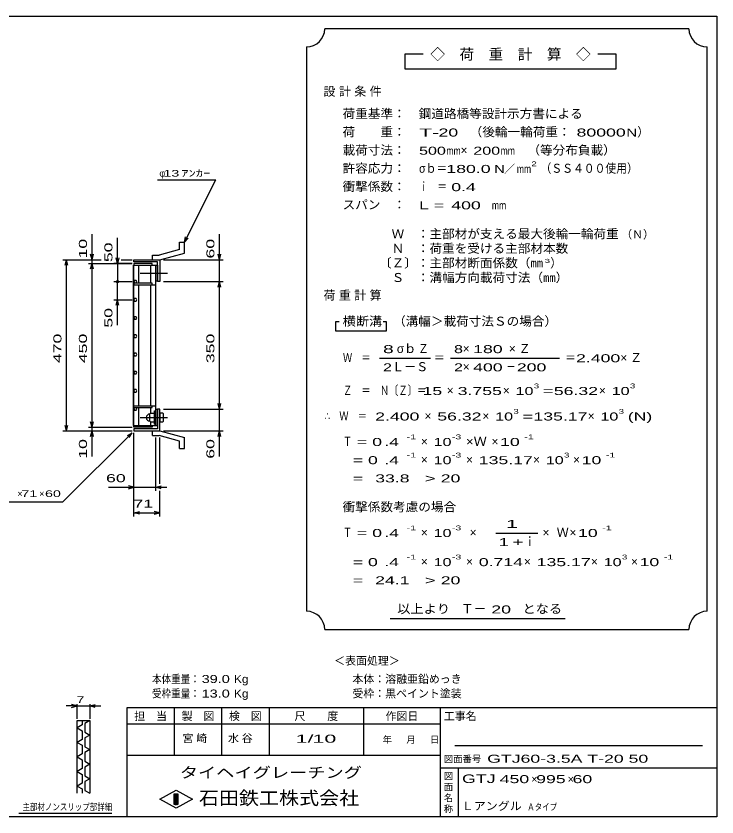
# Model space of a CAD drawing. Units: millimetres, scale not verified. Extents: x -1820 to 1731, y -1282 to 1054.
# Drawn here: x -194 to 1731, y -1146 to 1054 of the extents above; entities that cross this region are included whole.
import ezdxf
from ezdxf.enums import TextEntityAlignment as Align

# ---------------------------------------------------------------- set-up
doc = ezdxf.new("R2010")
doc.units = ezdxf.units.MM
doc.header["$LTSCALE"] = 10
doc.linetypes.add('CHAIN', pattern=[18.5, 12, -1.5, 3.5, -1.5])
for name, color, linetype, lineweight in [('0_2', 150, 'Continuous', 25), ('16', 3, 'Continuous', 25), ('19', 6, 'Continuous', 25), ('22', 4, 'Continuous', 25), ('24', 2, 'Continuous', 25), ('32', 4, 'Continuous', 25)]:
    doc.layers.add(name, color=color, linetype=linetype, lineweight=lineweight)
doc.styles.add('ベクトル', font='')
doc.styles.get('ベクトル').set_extended_font_data('ベクトル')

msp = doc.modelspace()

# ---------------------------------------------------------------- linework, layer by layer
at = {"layer": '0_2'}
for p, q in [((-1729, 1053.5), (1731, 1053.5)), ((1731, 1053.5), (1731, -1146.5)), ((1731, -846.5), (111, -846.5)), ((111, -846.5), (111, -1146.5)), ((241, -846.5), (241, -976.5)), ((371, -976.5), (371, -846.5)), ((501, -846.5), (501, -976.5)), ((761, -976.5), (761, -846.5)), ((971, -846.5), (971, -1146.5)), ((971, -891.5), (111, -891.5)), ((1691, -951.5), (1011, -951.5)), ((111, -976.5), (971, -976.5)), ((971, -1011.5), (1731, -1011.5)), ((1021, -1146.5), (1021, -1011.5)), ((201, -1097.5), (246, -1072.5)), ((246, -1072.5), (291, -1097.5)), ((246, -1122.5), (201, -1097.5)), ((241, -1082.5), (251, -1082.5)), ((241, -1112.5), (241, -1082.5)), ((241, -1082.5), (243, -1082.5)), ((243, -1082.5), (243, -1112.5)), ((245, -1112.5), (245, -1082.5)), ((245, -1082.5), (247, -1082.5)), ((291, -1097.5), (246, -1122.5)), ((247, -1082.5), (247, -1112.5)), ((249, -1112.5), (249, -1082.5)), ((249, -1082.5), (251, -1082.5)), ((251, -1082.5), (251, -1112.5)), ((251, -1082.5), (251, -1112.5)), ((251, -1112.5), (241, -1112.5)), ((243, -1112.5), (245, -1112.5)), ((247, -1112.5), (249, -1112.5)), ((1731, -1146.5), (-1729, -1146.5))]:
    msp.add_line(p, q, dxfattribs=at)
at = {"layer": '16'}
for p, q in [((180, 374), (130, 374)), ((130, 374), (130, 369.5)), ((180, 369.5), (180, 374)), ((129.3, -71.5), (129.3, 369.5)), ((129.3, 369.5), (130, 369.5)), ((130, 369.5), (180, 369.5)), ((130, -71.5), (130, 369.5)), ((130, 369.5), (190, 369.5)), ((143.5, 319.5), (143.5, 369.5)), ((176.5, 319.5), (176.5, 369.5)), ((190, -71.5), (190, 369.5)), ((190, 369.5), (195, 369.5)), ((195, 369.5), (195, 325.5)), ((131.98, 327.45), (130, 323.97)), ((130, 323.97), (132.02, 320.52)), ((130, 319.5), (130, 315)), ((180, 319.5), (130, 319.5)), ((130, 315), (190, 315)), ((135.98, 327.48), (131.98, 327.45)), ((132.02, 320.52), (136.02, 320.55)), ((138, 324), (135.98, 327.48)), ((136.02, 320.55), (138, 324.03)), ((143.5, -17), (143.5, 315)), ((176.5, -17), (176.5, 315)), ((180, 315), (180, 319.5)), ((195, 325.5), (190, 325.5)), ((131.98, 277.45), (130, 273.97)), ((130, 273.97), (132.02, 270.52)), ((135.98, 277.48), (131.98, 277.45)), ((132.02, 270.52), (136.02, 270.55)), ((138, 274), (135.98, 277.48)), ((136.02, 270.55), (138, 274.03)), ((131.98, 227.45), (130, 223.97)), ((130, 223.97), (132.02, 220.52)), ((135.98, 227.48), (131.98, 227.45)), ((132.02, 220.52), (136.02, 220.55)), ((138, 224), (135.98, 227.48)), ((136.02, 220.55), (138, 224.03)), ((131.98, 177.45), (130, 173.97)), ((135.98, 177.48), (131.98, 177.45)), ((138, 174), (135.98, 177.48)), ((130, 173.97), (132.02, 170.52)), ((132.02, 170.52), (136.02, 170.55)), ((136.02, 170.55), (138, 174.03)), ((131.98, 127.45), (130, 123.97)), ((130, 123.97), (132.02, 120.52)), ((135.98, 127.48), (131.98, 127.45)), ((132.02, 120.52), (136.02, 120.55)), ((138, 124), (135.98, 127.48)), ((136.02, 120.55), (138, 124.03)), ((131.98, 77.45), (130, 73.97)), ((130, 73.97), (132.02, 70.52)), ((135.98, 77.48), (131.98, 77.45)), ((132.02, 70.52), (136.02, 70.55)), ((138, 74), (135.98, 77.48)), ((136.02, 70.55), (138, 74.03)), ((131.98, 27.45), (130, 23.97)), ((130, 23.97), (132.02, 20.52)), ((135.98, 27.48), (131.98, 27.45)), ((138, 24), (135.98, 27.48)), ((136.02, 20.55), (138, 24.03)), ((132.02, 20.52), (136.02, 20.55)), ((130, -21.5), (130, -17)), ((130, -17), (190, -17)), ((130, -21.5), (180, -21.5)), ((143.5, -71.5), (143.5, -21.5)), ((176.5, -36.5), (176.5, -21.5)), ((180, -21.5), (180, -17)), ((131.98, -22.55), (130, -26.03)), ((130, -26.03), (132.02, -29.48)), ((135.98, -22.52), (131.98, -22.55)), ((132.02, -29.48), (136.02, -29.45)), ((138, -26), (135.98, -22.52)), ((136.02, -29.45), (138, -25.97)), ((176, -37.5), (174, -39.5)), ((174, -59.5), (174, -39.5)), ((176, -37.5), (185, -37.5)), ((187, -39.5), (185, -37.5)), ((187, -68), (187, -31)), ((187, -31), (190, -31)), ((195, -27.5), (190, -27.5)), ((190, -68), (190, -31)), ((195, -71.5), (195, -27.5)), ((176, -49.5), (174, -47.5)), ((176, -49.5), (174, -51.5)), ((174, -59.5), (176, -61.5)), ((176, -49.5), (185, -49.5)), ((176, -61.5), (185, -61.5)), ((176.5, -71.5), (176.5, -62.5)), ((185, -49.5), (187, -47.5)), ((187, -51.5), (185, -49.5)), ((185, -61.5), (187, -59.5)), ((129.3, -71.5), (130, -71.5)), ((130, -71.5), (180, -71.5)), ((130, -76), (130, -71.5)), ((130, -71.5), (190, -71.5)), ((180, -76), (130, -76)), ((180, -71.5), (180, -76)), ((187, -68), (190, -68)), ((190, -71.5), (195, -71.5))]:
    msp.add_line(p, q, dxfattribs=at)
at = {"layer": '16', "linetype": 'CHAIN'}
for p, q in [((147, 347.5), (222, 347.5)), ((147, -49.5), (222, -49.5))]:
    msp.add_line(p, q, dxfattribs=at)
at = {"layer": '16'}
msp.add_arc((174, -49.5), 10, 90, 270, dxfattribs=at)
at = {"layer": '19'}
for p, q in [((255.61, 432.12), (268.61, 432.12)), ((255.61, 412.1), (255.61, 432.12)), ((268.61, 402.12), (268.61, 432.12)), ((180.99, 397.01), (199.28, 397.01)), ((180.99, 384.01), (180.99, 397.01)), ((255.61, 412.1), (199.28, 397.01)), ((201, 384), (268.61, 402.12)), ((130, 378), (130, 384)), ((130, 384), (201, 384)), ((195, 378), (130, 378)), ((181, 384), (201, 384)), ((195, 324), (195, 378)), ((201, 384), (201, 324)), ((201, 324), (195, 324)), ((201, -26), (195, -26)), ((195, -26), (195, -80)), ((201, -86), (201, -26)), ((209, -37.5), (201, -37.5)), ((201, -37.5), (201, -61.5)), ((211, -39.5), (209, -37.5)), ((211, -59.5), (211, -39.5)), ((201, -49.5), (209, -49.5)), ((201, -61.5), (209, -61.5)), ((211, -47.5), (209, -49.5)), ((209, -49.5), (211, -51.5)), ((209, -61.5), (211, -59.5)), ((130, -80), (130, -86)), ((195, -80), (130, -80)), ((130, -86), (201, -86)), ((180.99, -99.01), (180.99, -86.01)), ((181, -86), (201, -86)), ((201, -86), (268.61, -104.12)), ((180.99, -99.01), (199.28, -99.01)), ((255.61, -114.1), (199.28, -99.01)), ((268.61, -134.12), (268.61, -104.12)), ((255.61, -134.12), (255.61, -114.1)), ((255.61, -134.12), (268.61, -134.12))]:
    msp.add_line(p, q, dxfattribs=at)
at = {"layer": '22'}
for p, q in [((195, 604), (355, 604)), ((269, 432), (355, 604)), ((15, 384), (15, 454)), ((85, 374), (85, 444)), ((269, 432), (272, 446.6)), ((269, 432), (279, 443)), ((365, 384), (365, 454)), ((15, 384), (11, 399)), ((15, 384), (19, 399)), ((365, 384), (361, 399)), ((365, 384), (369, 399)), ((-65, 384), (40, 384)), ((-59, 369), (-55, 384)), ((-51, 369), (-55, 384)), ((-55, -86), (-55, 384)), ((5, 384), (40, 384)), ((5, 374), (125, 374)), ((11, 359), (15, 374)), ((15, 374), (15, 384)), ((19, 359), (15, 374)), ((15, -76), (15, 374)), ((125, 374), (75, 374)), ((85, 374), (81, 389)), ((89, 389), (85, 374)), ((85, 374), (85, 324)), ((95, 384), (125, 384)), ((95, 384), (125, 384)), ((211, 384), (375, 384)), ((365, 324), (365, 384)), ((75, 324), (125, 324)), ((85, 274), (85, 324)), ((211, 324), (375, 324)), ((361, 309), (365, 324)), ((369, 309), (365, 324)), ((365, -26), (365, 324)), ((75, 274), (125, 274)), ((81, 259), (85, 274)), ((89, 259), (85, 274)), ((85, 204), (85, 274)), ((365, -26), (361, -11)), ((365, -26), (369, -11)), ((211, -26), (375, -26)), ((365, -86), (365, -26)), ((15, -76), (11, -61)), ((15, -76), (19, -61)), ((-65, -86), (125, -86)), ((-55, -86), (-59, -71)), ((-55, -86), (-51, -71)), ((5, -76), (125, -76)), ((5, -86), (125, -86)), ((11, -101), (15, -86)), ((15, -86), (15, -76)), ((19, -101), (15, -86)), ((15, -156), (15, -86)), ((211, -86), (375, -86)), ((361, -101), (365, -86)), ((369, -101), (365, -86)), ((365, -156), (365, -86)), ((-65, -281), (125, -91)), ((112, -99), (125, -91)), ((117, -104), (125, -91)), ((130, -251), (130, -91)), ((130, -321), (130, -91)), ((190, -251), (190, -104)), ((201, -231), (201, -104)), ((60, -241), (130, -241)), ((130, -241), (115, -237)), ((115, -245), (130, -241)), ((130, -241), (190, -241)), ((190, -241), (205, -237)), ((205, -245), (190, -241)), ((190, -241), (220, -241)), ((201, -321), (201, -251)), ((-265, -281), (-65, -281)), ((130, -311), (145, -307)), ((201, -311), (186, -307)), ((145, -315), (130, -311)), ((130, -311), (201, -311)), ((186, -315), (201, -311))]:
    msp.add_line(p, q, dxfattribs=at)
msp.add_circle((85, 324), 3, dxfattribs=at)
at = {"layer": '24', "color": 4}
for p, q in [((1654, 1018.5), (654, 1018.5)), ((604, 968.5), (604, -581.5)), ((1704, -581.5), (1704, 968.5)), ((924, 948.5), (874, 948.5)), ((874, 948.5), (874, 908.5)), ((1454, 948.5), (1404, 948.5)), ((1454, 908.5), (1454, 948.5)), ((874, 908.5), (1454, 908.5)), ((694, 213.5), (684, 213.5)), ((684, 213.5), (684, 188.5)), ((824, 213.5), (814, 213.5)), ((824, 188.5), (824, 213.5)), ((684, 188.5), (824, 188.5)), ((804, 113.5), (944, 113.5)), ((999, 113.5), (1299, 113.5)), ((1124, -366.5), (1239, -366.5)), ((834, -601.5), (1314, -601.5)), ((654, -631.5), (1654, -631.5))]:
    msp.add_line(p, q, dxfattribs=at)
for centre, start, end in [((604, 1018.5), 270, 0), ((1704, 1018.5), 180, 270), ((604, -631.5), 0, 90), ((1704, -631.5), 90, 180)]:
    msp.add_arc(centre, 50, start, end, dxfattribs=at)
at = {"layer": '32'}
for p, q in [((-26, -841.5), (-56, -841.5)), ((-26, -841.5), (-41, -837.5)), ((-41, -845.5), (-26, -841.5)), ((-26, -876.5), (-26, -836.5)), ((-26, -841.5), (9, -841.5)), ((9, -836.5), (9, -876.5)), ((9, -841.5), (24, -837.5)), ((24, -845.5), (9, -841.5)), ((9, -841.5), (39, -841.5)), ((-26, -881.5), (9, -881.5)), ((-26, -1081.5), (-26, -881.5)), ((-12, -893.5), (-26, -901.5)), ((-26, -901.5), (-12, -909.5)), ((-12, -881.5), (-12, -893.5)), ((9, -881.5), (-5, -889.5)), ((-5, -889.5), (-5, -913.5)), ((9, -881.5), (9, -1081.5)), ((-12, -909.5), (-12, -933.5)), ((-5, -913.5), (9, -921.5)), ((9, -921.5), (-5, -929.5)), ((-12, -933.5), (-26, -941.5)), ((-26, -941.5), (-12, -949.5)), ((-5, -929.5), (-5, -953.5)), ((-12, -949.5), (-12, -973.5)), ((-5, -953.5), (9, -961.5)), ((9, -961.5), (-5, -969.5)), ((-12, -973.5), (-26, -981.5)), ((-26, -981.5), (-12, -989.5)), ((-12, -989.5), (-12, -1013.5)), ((-5, -969.5), (-5, -993.5)), ((-5, -993.5), (9, -1001.5)), ((9, -1001.5), (-5, -1009.5)), ((-5, -1009.5), (-5, -1033.5)), ((-12, -1013.5), (-26, -1021.5)), ((-26, -1021.5), (-12, -1029.5)), ((-12, -1029.5), (-12, -1053.5)), ((-5, -1033.5), (9, -1041.5)), ((-12, -1053.5), (-26, -1061.5)), ((9, -1041.5), (-5, -1049.5)), ((-5, -1049.5), (-5, -1073.5)), ((-26, -1061.5), (-12, -1069.5)), ((-12, -1069.5), (-12, -1081.5)), ((-5, -1073.5), (9, -1081.5)), ((69, -1136.5), (-186, -1136.5))]:
    msp.add_line(p, q, dxfattribs=at)

# ---------------------------------------------------------------- texts
at = {"layer": '0_2', "style": 'ベクトル'}
for s, height, p in [('担\u3000当', 21.99, (131, -869.5)), ('製\u3000図', 21.99, (261, -869.5)), ('検\u3000図', 21.99, (391, -869.5)), ('尺\u3000\u3000度', 21.99, (571, -869.5)), ('作図日', 21.99, (821, -869.5)), ('工事名', 21.99, (981, -869.5)), ('年', 18.33, (813, -934)), ('月', 18.33, (878, -934)), ('日', 18.33, (943, -934)), ('図面番号', 18.33, (981, -987)), ('図', 18.33, (981, -1034)), ('面', 18.33, (981, -1064)), ('名', 18.33, (981, -1094)), ('称', 18.33, (981, -1124))]:
    msp.add_text(s, height=height, dxfattribs=at).set_placement(p, align=Align.MIDDLE_LEFT)
at = {"layer": '0_2', "color": 222, "style": 'ベクトル'}
for s, height, width, p in [('タイヘイグレーチング', 29.33, 1.25, (256, -1024.5)), ('石田鉄工株式会社', 36.66, 1.1, (308.5, -1094.5))]:
    msp.add_text(s, height=height, dxfattribs=dict(at, width=width)).set_placement(p, align=Align.MIDDLE_LEFT)
at = {"layer": '22', "color": 2, "style": 'ベクトル'}
for s, height, p in [('φ', 18.33, (200, 621.5)), ('×', 18.33, (-190, -258.5)), ('×', 18.33, (-130, -258.5)), ('＜表面処理＞', 21.99, (680, -717.5)), ('本体：', 21.99, (730, -767.5)), ('溶融亜鉛めっき', 21.99, (820, -767.5)), ('受枠：', 21.99, (730, -807.5)), ('黒ペイント塗装', 21.99, (820, -807.5)), ('×', 21.99, (1221, -1042.5)), ('×', 21.99, (1321, -1042.5))]:
    msp.add_text(s, height=height, dxfattribs=at).set_placement(p, align=Align.MIDDLE_LEFT)
for s, height, width, p in [(' 13 ', 18.33, 1.6, (200, 621.5)), ('ｱﾝｶｰ', 18.33, 1.6, (260, 621.5)), (' 60 ', 21.99, 1.65, (40, -216)), (' 71 ', 18.33, 1.6, (-190, -258.5)), (' 60 ', 18.33, 1.6, (-125, -258.5)), (' 71 ', 21.99, 1.65, (115.5, -286)), ('本体重量：', 21.99, 0.85, (180, -767.5)), (' 39.0', 21.99, 1.35, (305, -767.5)), ('Kg', 21.99, 1.1, (405, -767.5)), ('受枠重量：', 21.99, 0.85, (180, -807.5)), (' 13.0', 21.99, 1.35, (305, -807.5)), ('Kg', 21.99, 1.1, (405, -807.5)), ('1/', 21.99, 2, (574, -931.5)), (' 10 ', 21.99, 2, (604, -931.5)), ('GTJ60-3.5A T-20 50                  ', 21.99, 1.65, (1100, -986.5)), ('GTJ', 23.46, 1.55, (1031, -1041.5)), (' 450 ', 21.99, 1.65, (1121, -1042.5)), (' 995 ', 21.99, 1.65, (1221, -1042.5)), (' 60 ', 21.99, 1.65, (1321, -1042.5)), ('Ｌアングル', 21.99, 1.1, (1030, -1116.5)), ('Ａタイプ', 18.33, 0.8, (1210, -1119))]:
    msp.add_text(s, height=height, dxfattribs=dict(at, width=width)).set_placement(p, align=Align.MIDDLE_LEFT)
at = {"layer": '22', "color": 2, "style": 'ベクトル', "width": 1.65}
for s, p in [(' 10 ', (-10, 374)), (' 50 ', (60, 364)), (' 60 ', (340, 374)), (' 50 ', (60, 184)), (' 470 ', (-80, 86.5)), (' 450 ', (-10, 86.5)), (' 350 ', (340, 86.5)), (' 10 ', (-10, -176)), (' 60 ', (340, -176))]:
    msp.add_text(s, height=21.99, rotation=90, dxfattribs=at).set_placement(p, align=Align.MIDDLE_LEFT)
at = {"layer": '22', "color": 2, "char_height": 21.99, "attachment_point": 4, "style": 'ベクトル'}
for s, insert in [('\\T1.25;宮崎\u3000', (263.5, -931.5)), ('\\T1.25;水谷\u3000', (388.5, -931.5))]:
    msp.add_mtext(s, dxfattribs=dict(at, insert=insert))
at = {"layer": '24', "style": 'ベクトル'}
for s, height, p in [('◇\u3000荷\u3000重\u3000計\u3000算\u3000◇', 29.33, (944, 948.5)), ('）', 24.19, (1512, 735)), ('×', 24.19, (1027, 685)), ('／', 21.99, (1146.5, 633.5)), ('（Ｎ）', 21.99, (1468, 453.5)), ('）', 24.19, (1273, 375)), ('σｂ', 24.19, (852, 140)), ('×', 24.19, (1033, 140)), ('Ｌ－Ｓ', 24.19, (839, 90)), ('×', 24.19, (1033, 90)), ('×', 24.19, (989, 25)), ('×', 24.19, (1143, 25)), ('×', 24.19, (1407, 25)), ('×', 24.19, (928, -45)), ('×', 24.19, (1087, -45)), ('×', 24.19, (1376, -45)), ('×', 24.19, (918, -115)), ('×', 24.19, (1112, -115)), ('×', 24.19, (918, -165)), ('×', 24.19, (1042, -165)), ('×', 24.19, (1226, -165)), ('×', 24.19, (1336, -165)), ('×', 24.19, (918, -365)), ('×', 24.19, (1052, -365)), ('×', 24.19, (1252, -365)), ('Ｗ', 24.19, (1291, -365)), ('×', 24.19, (1326, -365)), ('ｉ', 24.19, (1200.5, -390)), ('×', 24.19, (918, -445)), ('×', 24.19, (1042, -445)), ('×', 24.19, (1201, -445)), ('×', 24.19, (1385, -445)), ('×', 24.19, (1495, -445)), ('Ｔ－', 25.66, (1028, -574))]:
    msp.add_text(s, height=height, dxfattribs=at).set_placement(p, align=Align.MIDDLE_LEFT)
for s, height, width, p in [('荷重基準：\u3000', 24.19, 1.05, (703, 785)), ('鋼道路橋等設計示方書による', 24.19, 1.05, (912, 785)), ('荷\u3000\u3000重：\u3000', 24.19, 1.05, (703, 735)), ('（後輪一輪荷重：', 24.19, 1.05, (1052, 735)), ('T-', 21.99, 2, (913, 733.5)), (' 20 ', 21.99, 1.65, (953, 733.5)), (' 80000', 21.99, 1.65, (1332, 733.5)), ('N', 21.99, 1.4, (1482, 733.5)), ('載荷寸法：\u3000', 24.19, 1.05, (703, 685)), ('500', 21.99, 1.5, (913, 683.5)), ('mm', 21.99, 0.8, (988, 683.5)), ('200', 21.99, 1.5, (1062, 683.5)), ('mm', 21.99, 0.8, (1137, 683.5)), ('\u3000（等分布負載）', 24.19, 1.05, (1176, 685)), ('許容応力：\u3000', 24.19, 1.05, (703, 635)), ('σｂ＝', 24.19, 0.9, (913, 635)), ('180.0', 21.99, 1.65, (988, 633.5)), ('N', 21.99, 1.4, (1119, 633.5)), ('mm', 21.99, 0.8, (1181.5, 633.5)), ('2', 13.2, 1.5, (1221.5, 647.5)), ('（ＳＳ４００使用）', 24.19, 0.9, (1246.5, 635)), ('衝撃係数：\u3000', 24.19, 1.05, (703, 585)), ('ｉ\u3000＝', 24.19, 0.75, (913, 585)), (' 0.4', 21.99, 1.65, (988, 583.5)), ('スパン\u3000：\u3000', 24.19, 1.05, (703, 535)), ('L =', 21.99, 1.65, (913, 533.5)), (' 400 ', 21.99, 1.65, (988, 533.5)), ('mm', 21.99, 0.8, (1113, 533.5)), ('\u3000Ｗ\u3000：主部材が支える最大後輪一輪荷重', 24.19, 1.05, (803, 455)), ('\u3000Ｎ\u3000：荷重を受ける主部材本数', 24.19, 1.05, (803, 415)), ('〔Ｚ〕：主部材断面係数（㎜', 24.19, 1.05, (803, 375)), ('3', 11, 1.8, (1258, 381)), ('\u3000Ｓ\u3000：溝幅方向載荷寸法（㎜）', 24.19, 1.05, (803, 335)), ('横断溝', 24.19, 1.1, (703, 215)), ('\u3000（溝幅＞載荷寸法Ｓの場合）', 24.19, 1.05, (807, 215)), ('8', 21.99, 1.8, (814, 138.5)), ('Ｚ', 24.19, 0.9, (910, 140)), ('8', 21.99, 1.5, (1009, 138.5)), (' 180 ', 21.99, 1.65, (1048, 138.5)), ('Ｗ\u3000＝', 24.19, 0.75, (704, 115)), ('＝', 24.19, 0.9, (954, 115)), ('＝', 24.19, 0.9, (1314, 115)), ('2.400', 21.99, 1.65, (1344, 113.5)), ('2', 21.99, 1.5, (814, 88.5)), ('2', 21.99, 1.5, (1009, 88.5)), (' 400 ', 21.99, 1.65, (1048, 88.5)), ('－', 24.19, 0.75, (1153, 90)), (' 200 ', 21.99, 1.65, (1168, 88.5)), ('3', 13.2, 1.5, (1228, 37.5)), ('3', 13.2, 1.5, (1492, 37.5)), ('Ｚ\u3000＝\u3000Ｎ〔Ｚ〕＝', 24.19, 0.75, (704, 25)), (' 15 ', 21.99, 1.65, (909, 23.5)), ('3.755', 21.99, 1.65, (1019, 23.5)), ('10', 21.99, 1.5, (1178, 23.5)), ('=', 21.99, 1.7, (1253, 23.5)), ('56.32', 21.99, 1.65, (1283, 23.5)), ('10', 21.99, 1.5, (1442, 23.5)), ('∴\u3000Ｗ\u3000＝', 24.19, 0.75, (654, -45)), (' 2.400', 21.99, 1.65, (779, -46.5)), ('56.32', 21.99, 1.65, (963, -46.5)), ('10', 21.99, 1.5, (1122, -46.5)), ('3', 13.2, 1.5, (1172, -32.5)), ('=', 21.99, 1.7, (1197, -46.5)), ('135.17', 21.99, 1.65, (1227, -46.5)), ('10', 21.99, 1.5, (1411, -46.5)), ('3', 13.2, 1.5, (1461, -32.5)), ('(N)', 21.99, 1.65, (1486, -46.5)), ('Ｔ', 24.19, 0.75, (704, -115)), (' = 0', 21.99, 1.65, (729, -116.5)), (' .4 ', 21.99, 1.65, (804, -116.5)), ('-1', 13.2, 1.65, (879, -102.5)), ('10', 21.99, 1.5, (953, -116.5)), ('-3', 13.2, 1.65, (1003, -102.5)), ('×Ｗ', 24.19, 1.1, (1042, -115)), (' 10 ', 21.99, 1.65, (1122, -116.5)), ('-1', 13.2, 1.65, (1202, -102.5)), ('-1', 13.2, 1.65, (879, -152.5)), ('-3', 13.2, 1.65, (1003, -152.5)), ('3', 13.2, 1.5, (1311, -152.5)), ('-1', 13.2, 1.65, (1426, -152.5)), ('  = 0', 21.99, 1.65, (704, -166.5)), (' .4 ', 21.99, 1.65, (804, -166.5)), ('10', 21.99, 1.5, (953, -166.5)), ('135.17', 21.99, 1.65, (1077, -166.5)), ('10', 21.99, 1.5, (1261, -166.5)), (' 10 ', 21.99, 1.65, (1346, -166.5)), ('  =', 21.99, 1.65, (704, -216.5)), (' 33.8', 21.99, 1.65, (779, -216.5)), ('>', 21.99, 1.7, (929, -216.5)), (' 20 ', 21.99, 1.65, (959, -216.5)), ('衝撃係数考慮の場合', 24.19, 1.05, (703, -295)), ('-1', 13.2, 1.65, (879, -352.5)), ('-3', 13.2, 1.65, (1003, -352.5)), ('-1', 13.2, 1.65, (1416, -352.5)), ('Ｔ', 24.19, 0.75, (704, -365)), (' = 0', 21.99, 1.65, (729, -366.5)), (' .4 ', 21.99, 1.65, (804, -366.5)), ('10', 21.99, 1.5, (953, -366.5)), (' 10 ', 21.99, 1.65, (1336, -366.5)), ('  = 0', 21.99, 1.65, (704, -446.5)), (' .4 ', 21.99, 1.65, (804, -446.5)), ('-1', 13.2, 1.65, (879, -432.5)), ('10', 21.99, 1.5, (953, -446.5)), ('-3', 13.2, 1.65, (1003, -432.5)), ('0.714', 21.99, 1.65, (1077, -446.5)), ('135.17', 21.99, 1.65, (1236, -446.5)), ('10', 21.99, 1.5, (1420, -446.5)), ('3', 13.2, 1.5, (1470, -432.5)), (' 10 ', 21.99, 1.65, (1505, -446.5)), ('-1', 13.2, 1.65, (1585, -432.5)), ('  =', 21.99, 1.65, (704, -496.5)), (' 24.1', 21.99, 1.65, (779, -496.5)), ('>', 21.99, 1.7, (929, -496.5)), (' 20 ', 21.99, 1.65, (959, -496.5)), ('以上より\u3000', 24.19, 1.1, (853, -575)), (' 20 ', 21.99, 1.65, (1098, -576.5)), ('となる', 24.19, 1.1, (1197, -575))]:
    msp.add_text(s, height=height, dxfattribs=dict(at, width=width)).set_placement(p, align=Align.MIDDLE_LEFT)
at = {"layer": '24', "attachment_point": 4, "style": 'ベクトル'}
for s, insert, char_height in [('\\T1.28;設計条件', (650.5, 845), 24.19), ('\\T1.28;荷重計算', (650.5, 285), 24.19), ('\\T1.42;×Ｚ', (1159.5, 140), 24.19), ('\\T1.42;×Ｚ', (1465.5, 115), 24.19), ('\\T1.25;\\W2;\\~1\\~', (1131.5, -341.5), 21.99), ('\\T1.33;\\W1.75;1+', (1131.5, -391.5), 21.99)]:
    msp.add_mtext(s, dxfattribs=dict(at, insert=insert, char_height=char_height))
at = {"layer": '32', "color": 2, "style": 'ベクトル'}
for s, width, p in [(' 7 ', 1.6, (-38.5, -824)), ('主部材ノンスリップ部詳細', 0.8, (-176, -1119))]:
    msp.add_text(s, height=18.33, dxfattribs=dict(at, width=width)).set_placement(p, align=Align.MIDDLE_LEFT)

doc.saveas('drawing.dxf')
